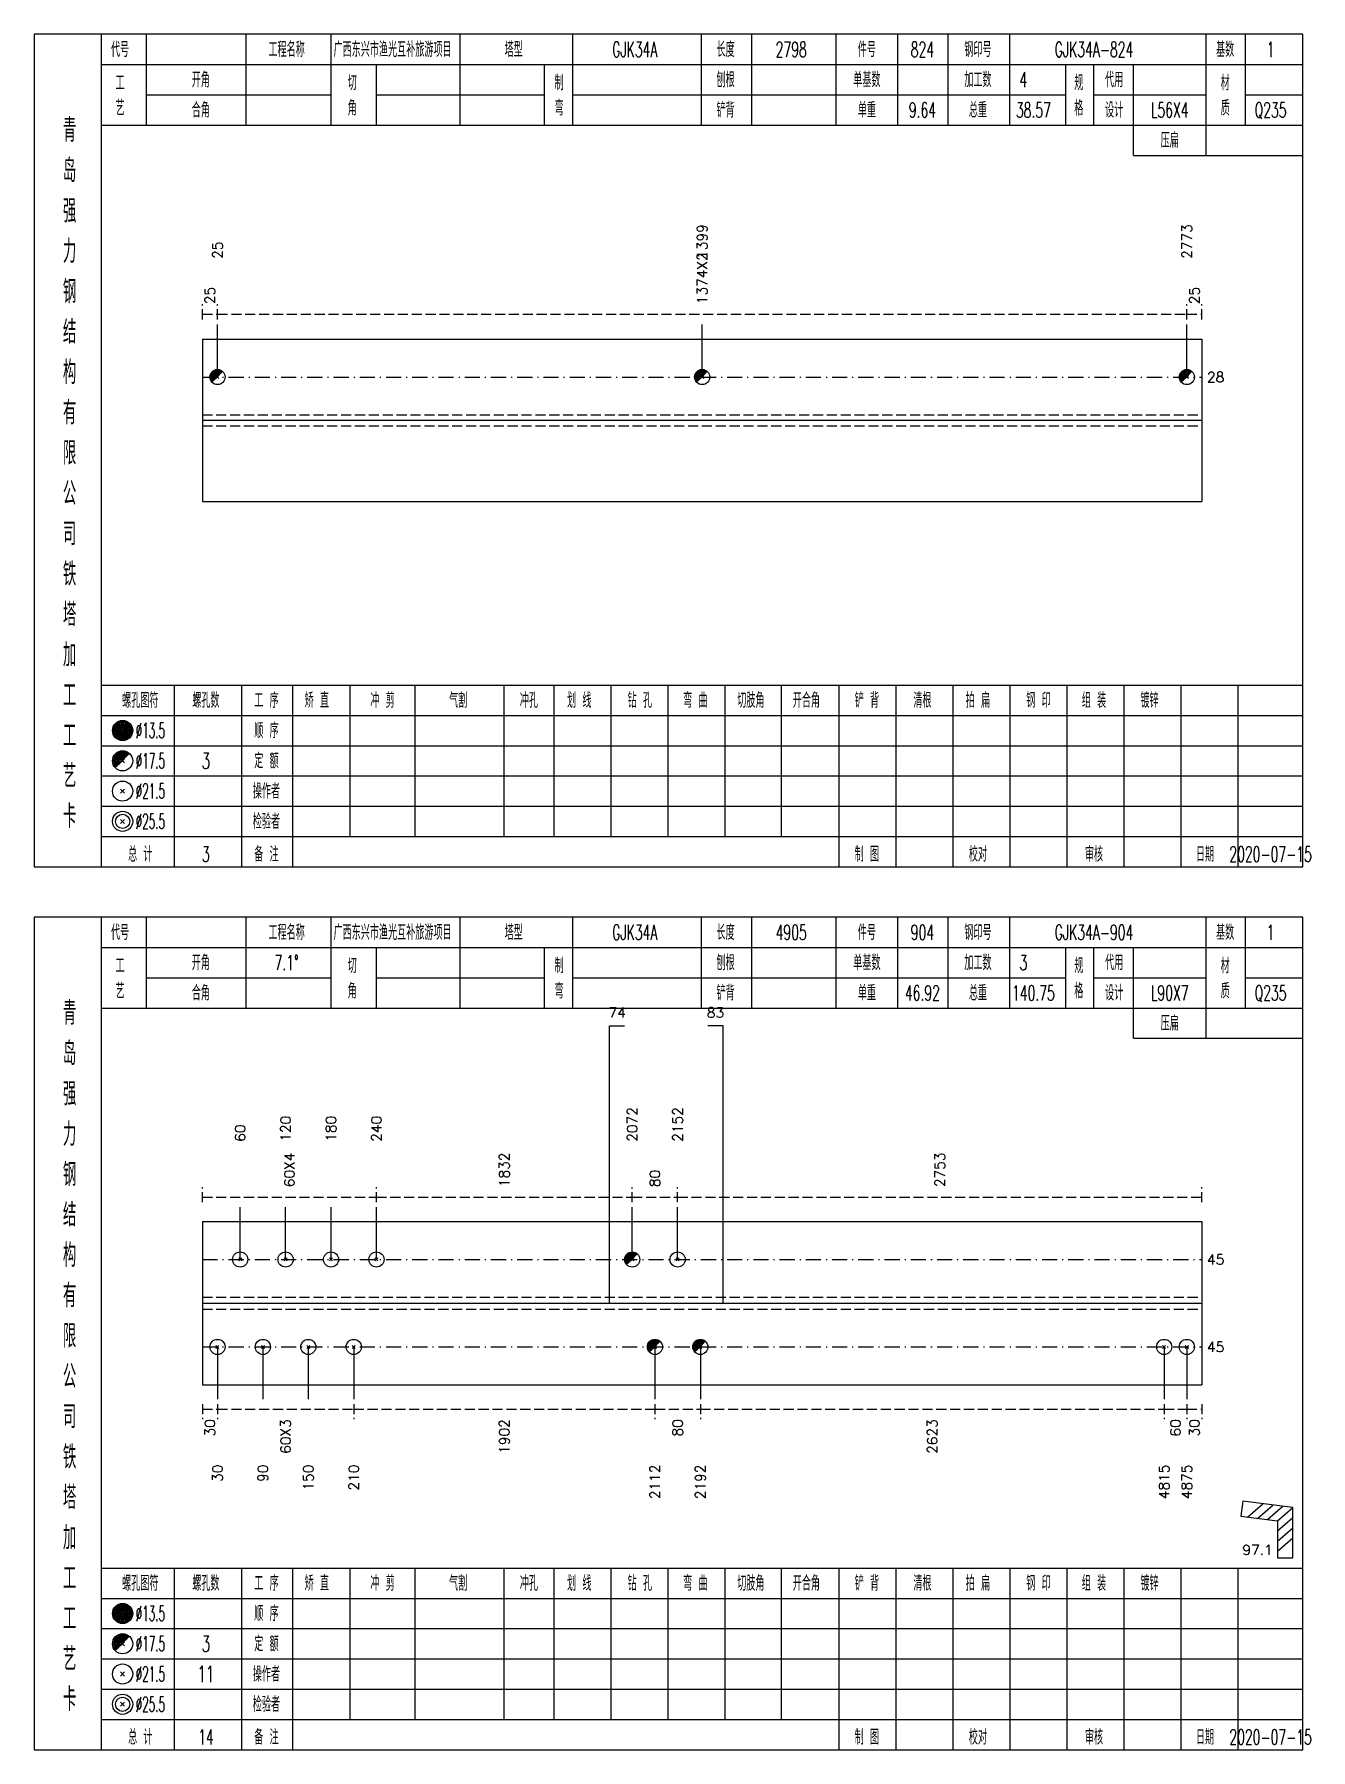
# Model space of a CAD drawing. Extents: x 0 to 2606, y -377 to 6479.
# Drawn here: x 1045.6 to 1298.5, y 2625 to 2965 of the extents above; entities that cross this region are included whole.
import ezdxf
from ezdxf.enums import TextEntityAlignment as Align

# ---------------------------------------------------------------- set-up
doc = ezdxf.new("R2010")
doc.units = 0
doc.header["$MEASUREMENT"] = 0
doc.linetypes.add('一点画线', pattern=[5.2, 3, -1, 0.2, -1])
doc.linetypes.add('虚线', pattern=[2.75, 2, -0.75])
doc.layers.get('0').update_dxf_attribs({"linetype": 'CONTINUOUS', "lineweight": 25})
for name, color, linetype, lineweight in [('1', 7, 'CONTINUOUS', 25), ('2', 7, 'CONTINUOUS', 25), ('4', 7, 'CONTINUOUS', 25)]:
    doc.layers.add(name, color=color, linetype=linetype, lineweight=lineweight)
doc.styles.get("Standard").update_dxf_attribs({"font": 'simplex.shx', "width": 0.7, "height": 3, "bigfont": 'gbhzfs.shx'})

msp = doc.modelspace()

# ---------------------------------------------------------------- linework, layer by layer
at = {"color": 8, "linetype": '虚线', "lineweight": 9}
for p, q in [((1078.9, 2908.5), (1078.9, 2911.5)), ((1081.9, 2908.5), (1081.9, 2911.5)), ((1081.9, 2908.5), (1081.9, 2911.5)), ((1274, 2908.5), (1274, 2911.5)), ((1274, 2908.5), (1274, 2911.5)), ((1277, 2908.5), (1277, 2911.5)), ((1078.9, 2909.5), (1081.9, 2909.5)), ((1081.9, 2909.5), (1274, 2909.5)), ((1274, 2909.5), (1277, 2909.5)), ((1078.9, 2733.5), (1078.9, 2736.5)), ((1078.9, 2734.5), (1113.4, 2734.5)), ((1113.4, 2733.5), (1113.4, 2736.5)), ((1113.4, 2733.5), (1113.4, 2736.5)), ((1113.4, 2734.5), (1164.09, 2734.5)), ((1164.09, 2733.5), (1164.09, 2736.5)), ((1164.09, 2733.5), (1164.09, 2736.5)), ((1164.09, 2734.5), (1173.09, 2734.5)), ((1173.09, 2733.5), (1173.09, 2736.5)), ((1173.09, 2733.5), (1173.09, 2736.5)), ((1173.09, 2734.5), (1277, 2734.5)), ((1277, 2733.5), (1277, 2736.5)), ((1078.9, 2693.5), (1078.9, 2690.5)), ((1081.9, 2693.5), (1081.9, 2690.5)), ((1081.9, 2693.5), (1081.9, 2690.5)), ((1108.9, 2693.5), (1108.9, 2690.5)), ((1108.9, 2693.5), (1108.9, 2690.5)), ((1168.59, 2693.5), (1168.59, 2690.5)), ((1168.59, 2693.5), (1168.59, 2690.5)), ((1177.59, 2693.5), (1177.59, 2690.5)), ((1177.59, 2693.5), (1177.59, 2690.5)), ((1269.5, 2693.5), (1269.5, 2690.5)), ((1269.5, 2693.5), (1269.5, 2690.5)), ((1274, 2693.5), (1274, 2690.5)), ((1274, 2693.5), (1274, 2690.5)), ((1277, 2693.5), (1277, 2690.5)), ((1078.9, 2692.5), (1081.9, 2692.5)), ((1081.9, 2692.5), (1108.9, 2692.5)), ((1108.9, 2692.5), (1168.59, 2692.5)), ((1168.59, 2692.5), (1177.59, 2692.5)), ((1177.59, 2692.5), (1269.5, 2692.5)), ((1269.5, 2692.5), (1274, 2692.5)), ((1274, 2692.5), (1277, 2692.5))]:
    msp.add_line(p, q, dxfattribs=at)
at = {"color": 7, "linetype": 'Continuous', "lineweight": 13}
for p, q in [((1081.9, 2897.07), (1081.9, 2907.5)), ((1177.95, 2897.07), (1177.95, 2907.5)), ((1274, 2897.07), (1274, 2907.5)), ((1086.4, 2722.17), (1086.4, 2732.5)), ((1095.4, 2722.17), (1095.4, 2732.5)), ((1104.4, 2722.17), (1104.4, 2732.5)), ((1113.4, 2722.17), (1113.4, 2732.5)), ((1164.09, 2722.17), (1164.09, 2732.5)), ((1173.09, 2722.17), (1173.09, 2732.5)), ((1086.1, 2721.87), (1086.7, 2722.47)), ((1086.7, 2721.87), (1086.1, 2722.47)), ((1095.1, 2721.87), (1095.7, 2722.47)), ((1095.7, 2721.87), (1095.1, 2722.47)), ((1104.1, 2721.87), (1104.7, 2722.47)), ((1104.7, 2721.87), (1104.1, 2722.47)), ((1113.1, 2721.87), (1113.7, 2722.47)), ((1113.7, 2721.87), (1113.1, 2722.47)), ((1172.79, 2721.87), (1173.39, 2722.47)), ((1173.39, 2721.87), (1172.79, 2722.47)), ((1081.9, 2704.83), (1081.9, 2694.5)), ((1090.9, 2704.83), (1090.9, 2694.5)), ((1099.9, 2704.83), (1099.9, 2694.5)), ((1108.9, 2704.83), (1108.9, 2694.5)), ((1168.59, 2704.83), (1168.59, 2694.5)), ((1177.59, 2704.83), (1177.59, 2694.5)), ((1269.5, 2704.83), (1269.5, 2694.5)), ((1274, 2704.83), (1274, 2694.5))]:
    msp.add_line(p, q, dxfattribs=at)
at = {"color": 7, "linetype": 'Continuous', "lineweight": 18}
for p, q in [((1078.9, 2904.57), (1078.9, 2872.43)), ((1078.9, 2904.57), (1277, 2904.57)), ((1277, 2904.57), (1277, 2872.43)), ((1078.9, 2888.5), (1277, 2888.5)), ((1078.9, 2729.67), (1078.9, 2697.33)), ((1078.9, 2729.67), (1277, 2729.67)), ((1277, 2729.67), (1277, 2697.33)), ((1078.9, 2713.5), (1277, 2713.5))]:
    msp.add_line(p, q, dxfattribs=at)
at = {"color": 3, "linetype": '一点画线', "lineweight": 13}
for p, q in [((1078.9, 2897.07), (1277, 2897.07)), ((1078.9, 2722.17), (1277, 2722.17)), ((1078.9, 2704.83), (1277, 2704.83))]:
    msp.add_line(p, q, dxfattribs=at)
at = {"color": 7, "linetype": 'Continuous', "lineweight": 0}
for p, q in [((1081.6, 2896.77), (1082.2, 2897.37)), ((1081.6, 2897.37), (1082.2, 2896.77)), ((1177.65, 2896.77), (1178.25, 2897.37)), ((1177.65, 2897.37), (1178.25, 2896.77)), ((1273.7, 2896.77), (1274.3, 2897.37)), ((1273.7, 2897.37), (1274.3, 2896.77)), ((1163.79, 2721.87), (1164.39, 2722.47)), ((1163.79, 2722.47), (1164.39, 2721.87))]:
    msp.add_line(p, q, dxfattribs=at)
at = {"color": 1, "linetype": '虚线', "lineweight": 18}
for p, q in [((1078.9, 2889.57), (1277, 2889.57)), ((1078.9, 2887.43), (1277, 2887.43)), ((1078.9, 2714.67), (1277, 2714.67)), ((1078.9, 2712.33), (1277, 2712.33))]:
    msp.add_line(p, q, dxfattribs=at)
at = {"color": 7, "linetype": 'Continuous', "lineweight": 13}
for centre in [(1081.9, 2897.07), (1177.95, 2897.07), (1274, 2897.07), (1086.4, 2722.17), (1095.4, 2722.17), (1104.4, 2722.17), (1113.4, 2722.17), (1164.09, 2722.17), (1173.09, 2722.17)]:
    msp.add_circle(centre, 1.5, dxfattribs=at)
for centre, radius in [((1081.9, 2897.07), 1.35), ((1081.9, 2897.07), 1.2), ((1081.9, 2897.07), 1.05), ((1081.9, 2897.07), 0.9), ((1081.9, 2897.07), 0.75), ((1081.9, 2897.07), 0.6), ((1081.9, 2897.07), 0.45), ((1081.9, 2897.07), 0.3), ((1081.9, 2897.07), 0.15), ((1177.95, 2897.07), 1.35), ((1177.95, 2897.07), 1.2), ((1177.95, 2897.07), 1.05), ((1177.95, 2897.07), 0.9), ((1177.95, 2897.07), 0.75), ((1177.95, 2897.07), 0.6), ((1177.95, 2897.07), 0.45), ((1177.95, 2897.07), 0.3), ((1177.95, 2897.07), 0.15), ((1274, 2897.07), 1.35), ((1274, 2897.07), 1.2), ((1274, 2897.07), 1.05), ((1274, 2897.07), 0.9), ((1274, 2897.07), 0.75), ((1274, 2897.07), 0.6), ((1274, 2897.07), 0.45), ((1274, 2897.07), 0.3), ((1274, 2897.07), 0.15), ((1164.09, 2722.17), 1.35), ((1164.09, 2722.17), 1.2), ((1164.09, 2722.17), 1.05), ((1164.09, 2722.17), 0.9), ((1164.09, 2722.17), 0.75), ((1164.09, 2722.17), 0.6), ((1164.09, 2722.17), 0.45), ((1164.09, 2722.17), 0.3), ((1164.09, 2722.17), 0.15)]:
    msp.add_arc(centre, radius, 45, 225, dxfattribs=at)
at = {"layer": '1', "color": 7, "linetype": 'Continuous', "lineweight": 18}
for p, q in [((1078.9, 2872.43), (1277, 2872.43)), ((1078.9, 2697.33), (1277, 2697.33))]:
    msp.add_line(p, q, dxfattribs=at)
at = {"layer": '1', "color": 7, "linetype": 'Continuous', "lineweight": 13}
for p, q in [((1081.6, 2704.53), (1082.2, 2705.13)), ((1082.2, 2704.53), (1081.6, 2705.13)), ((1090.6, 2704.53), (1091.2, 2705.13)), ((1091.2, 2704.53), (1090.6, 2705.13)), ((1099.6, 2704.53), (1100.2, 2705.13)), ((1100.2, 2704.53), (1099.6, 2705.13)), ((1108.6, 2704.53), (1109.2, 2705.13)), ((1109.2, 2704.53), (1108.6, 2705.13)), ((1269.2, 2704.53), (1269.8, 2705.13)), ((1269.8, 2704.53), (1269.2, 2705.13)), ((1273.7, 2704.53), (1274.3, 2705.13)), ((1274.3, 2704.53), (1273.7, 2705.13))]:
    msp.add_line(p, q, dxfattribs=at)
at = {"layer": '1', "color": 7, "linetype": 'Continuous', "lineweight": 0}
for p, q in [((1168.29, 2704.53), (1168.89, 2705.13)), ((1168.29, 2705.13), (1168.89, 2704.53)), ((1177.29, 2704.53), (1177.89, 2705.13)), ((1177.29, 2705.13), (1177.89, 2704.53))]:
    msp.add_line(p, q, dxfattribs=at)
at = {"layer": '1', "color": 7, "linetype": 'Continuous', "lineweight": 13}
for centre in [(1081.9, 2704.83), (1090.9, 2704.83), (1099.9, 2704.83), (1108.9, 2704.83), (1168.59, 2704.83), (1177.59, 2704.83), (1269.5, 2704.83), (1274, 2704.83)]:
    msp.add_circle(centre, 1.5, dxfattribs=at)
for centre, radius in [((1168.59, 2704.83), 1.35), ((1168.59, 2704.83), 1.2), ((1168.59, 2704.83), 1.05), ((1168.59, 2704.83), 0.9), ((1168.59, 2704.83), 0.75), ((1168.59, 2704.83), 0.6), ((1168.59, 2704.83), 0.45), ((1168.59, 2704.83), 0.3), ((1168.59, 2704.83), 0.15), ((1177.59, 2704.83), 1.35), ((1177.59, 2704.83), 1.2), ((1177.59, 2704.83), 1.05), ((1177.59, 2704.83), 0.9), ((1177.59, 2704.83), 0.75), ((1177.59, 2704.83), 0.6), ((1177.59, 2704.83), 0.45), ((1177.59, 2704.83), 0.3), ((1177.59, 2704.83), 0.15)]:
    msp.add_arc(centre, radius, 45, 225, dxfattribs=at)
at = {"layer": '2', "color": 7, "linetype": 'Continuous', "lineweight": 13}
for p, q in [((1159.59, 2713.5), (1159.59, 2768.5)), ((1159.59, 2768.5), (1162.59, 2768.5)), ((1182.09, 2768.5), (1179.09, 2768.5)), ((1182.09, 2713.5), (1182.09, 2768.5)), ((1285.08, 2674.24), (1284.71, 2671.26)), ((1295, 2673), (1285.08, 2674.24)), ((1286.05, 2671.09), (1289.05, 2673.74)), ((1288.03, 2670.84), (1291.03, 2673.49)), ((1290.02, 2670.6), (1293.02, 2673.25)), ((1292, 2670.35), (1295, 2673)), ((1295, 2663), (1295, 2673)), ((1284.71, 2671.26), (1292, 2670.35)), ((1292, 2668.35), (1295, 2671)), ((1292, 2670.35), (1292, 2663)), ((1292, 2666.35), (1295, 2669)), ((1292, 2664.35), (1295, 2667)), ((1292, 2663), (1295, 2663))]:
    msp.add_line(p, q, dxfattribs=at)
at = {"layer": '4', "color": 1, "linetype": 'Continuous', "lineweight": 18}
for p, q in [((1058.9, 2800), (1058.9, 2965)), ((1067.8, 2947), (1067.8, 2965)), ((1087.6, 2947), (1087.6, 2965)), ((1104.4, 2947), (1104.4, 2965)), ((1130, 2947), (1130, 2965)), ((1152.3, 2947), (1152.3, 2965)), ((1177.8, 2947), (1177.8, 2965)), ((1187.8, 2947), (1187.8, 2965)), ((1204.5, 2947), (1204.5, 2965)), ((1216.7, 2947), (1216.7, 2965)), ((1226.7, 2947), (1226.7, 2965)), ((1238.9, 2947), (1238.9, 2965)), ((1277.8, 2941), (1277.8, 2965)), ((1285.6, 2947), (1285.6, 2965)), ((1058.9, 2959), (1297, 2959)), ((1113.4, 2947), (1113.4, 2959)), ((1146.7, 2947), (1146.7, 2959)), ((1250, 2947), (1250, 2959)), ((1255.6, 2947), (1255.6, 2959)), ((1263.4, 2941), (1263.4, 2959)), ((1067.8, 2953), (1104.4, 2953)), ((1113.4, 2953), (1146.7, 2953)), ((1152.3, 2953), (1250, 2953)), ((1255.6, 2953), (1277.8, 2953)), ((1285.6, 2953), (1297, 2953)), ((1058.9, 2947), (1297, 2947)), ((1263.4, 2941), (1297, 2941)), ((1058.9, 2836), (1297, 2836)), ((1073.4, 2800), (1073.4, 2836)), ((1086.7, 2800), (1086.7, 2836)), ((1096.8, 2800), (1096.8, 2836)), ((1108.2, 2806), (1108.2, 2836)), ((1121.1, 2806), (1121.1, 2836)), ((1138.7, 2806), (1138.7, 2836)), ((1148.6, 2806), (1148.6, 2836)), ((1159.9, 2806), (1159.9, 2836)), ((1171.2, 2806), (1171.2, 2836)), ((1182.5, 2806), (1182.5, 2836)), ((1193.7, 2806), (1193.7, 2836)), ((1205.1, 2806), (1205.1, 2836)), ((1216.4, 2806), (1216.4, 2836)), ((1227.7, 2806), (1227.7, 2836)), ((1239, 2806), (1239, 2836)), ((1250.3, 2806), (1250.3, 2836)), ((1261.6, 2806), (1261.6, 2836)), ((1272.9, 2806), (1272.9, 2836)), ((1284.2, 2806), (1284.2, 2836)), ((1058.9, 2830), (1297, 2830)), ((1058.9, 2824), (1297, 2824)), ((1058.9, 2818), (1297, 2818)), ((1058.9, 2812), (1297, 2812)), ((1058.9, 2806), (1297, 2806)), ((1205.1, 2800), (1205.1, 2806)), ((1216.4, 2800), (1216.4, 2806)), ((1227.7, 2800), (1227.7, 2806)), ((1239, 2800), (1239, 2806)), ((1250.3, 2800), (1250.3, 2806)), ((1261.6, 2800), (1261.6, 2806)), ((1272.9, 2800), (1272.9, 2806)), ((1284.2, 2800), (1284.2, 2806)), ((1058.9, 2625), (1058.9, 2790)), ((1067.8, 2772), (1067.8, 2790)), ((1087.6, 2772), (1087.6, 2790)), ((1104.4, 2772), (1104.4, 2790)), ((1130, 2772), (1130, 2790)), ((1152.3, 2772), (1152.3, 2790)), ((1177.8, 2772), (1177.8, 2790)), ((1187.8, 2772), (1187.8, 2790)), ((1204.5, 2772), (1204.5, 2790)), ((1216.7, 2772), (1216.7, 2790)), ((1226.7, 2772), (1226.7, 2790)), ((1238.9, 2772), (1238.9, 2790)), ((1277.8, 2766), (1277.8, 2790)), ((1285.6, 2772), (1285.6, 2790)), ((1058.9, 2784), (1297, 2784)), ((1113.4, 2772), (1113.4, 2784)), ((1146.7, 2772), (1146.7, 2784)), ((1250, 2772), (1250, 2784)), ((1255.6, 2772), (1255.6, 2784)), ((1263.4, 2766), (1263.4, 2784)), ((1067.8, 2778), (1104.4, 2778)), ((1113.4, 2778), (1146.7, 2778)), ((1152.3, 2778), (1250, 2778)), ((1255.6, 2778), (1277.8, 2778)), ((1285.6, 2778), (1297, 2778)), ((1058.9, 2772), (1297, 2772)), ((1263.4, 2766), (1297, 2766)), ((1058.9, 2661), (1297, 2661)), ((1073.4, 2625), (1073.4, 2661)), ((1086.7, 2625), (1086.7, 2661)), ((1096.8, 2625), (1096.8, 2661)), ((1108.2, 2631), (1108.2, 2661)), ((1121.1, 2631), (1121.1, 2661)), ((1138.7, 2631), (1138.7, 2661)), ((1148.6, 2631), (1148.6, 2661)), ((1159.9, 2631), (1159.9, 2661)), ((1171.2, 2631), (1171.2, 2661)), ((1182.5, 2631), (1182.5, 2661)), ((1193.7, 2631), (1193.7, 2661)), ((1205.1, 2631), (1205.1, 2661)), ((1216.4, 2631), (1216.4, 2661)), ((1227.7, 2631), (1227.7, 2661)), ((1239, 2631), (1239, 2661)), ((1250.3, 2631), (1250.3, 2661)), ((1261.6, 2631), (1261.6, 2661)), ((1272.9, 2631), (1272.9, 2661)), ((1284.2, 2631), (1284.2, 2661)), ((1058.9, 2655), (1297, 2655)), ((1058.9, 2649), (1297, 2649)), ((1058.9, 2643), (1297, 2643)), ((1058.9, 2637), (1297, 2637)), ((1058.9, 2631), (1297, 2631)), ((1205.1, 2625), (1205.1, 2631)), ((1216.4, 2625), (1216.4, 2631)), ((1227.7, 2625), (1227.7, 2631)), ((1239, 2625), (1239, 2631)), ((1250.3, 2625), (1250.3, 2631)), ((1261.6, 2625), (1261.6, 2631)), ((1272.9, 2625), (1272.9, 2631)), ((1284.2, 2625), (1284.2, 2631))]:
    msp.add_line(p, q, dxfattribs=at)
at = {"layer": '4', "color": 7, "linetype": 'Continuous', "lineweight": 13}
for p, q in [((1062.9, 2826.8), (1063.3, 2827.2)), ((1063.3, 2826.8), (1062.9, 2827.2)), ((1062.7, 2814.6), (1063.5, 2815.4)), ((1063.5, 2814.6), (1062.7, 2815.4)), ((1062.7, 2808.6), (1063.5, 2809.4)), ((1063.5, 2808.6), (1062.7, 2809.4)), ((1062.9, 2651.8), (1063.3, 2652.2)), ((1063.3, 2651.8), (1062.9, 2652.2)), ((1062.7, 2639.6), (1063.5, 2640.4)), ((1063.5, 2639.6), (1062.7, 2640.4)), ((1062.7, 2633.6), (1063.5, 2634.4)), ((1063.5, 2633.6), (1062.7, 2634.4))]:
    msp.add_line(p, q, dxfattribs=at)
at = {"layer": '4', "color": 7, "linetype": 'Continuous', "lineweight": 0}
for p, q in [((1062.7, 2820.6), (1063.5, 2821.4)), ((1062.7, 2821.4), (1063.5, 2820.6)), ((1062.7, 2645.6), (1063.5, 2646.4)), ((1062.7, 2646.4), (1063.5, 2645.6))]:
    msp.add_line(p, q, dxfattribs=at)
at = {"layer": '4', "color": 1, "linetype": 'Continuous', "lineweight": 18}
for points in [[(1045.6, 2965), (1045.6, 2800), (1297, 2800), (1297, 2965)], [(1045.6, 2790), (1045.6, 2625), (1297, 2625), (1297, 2790)]]:
    msp.add_lwpolyline(points, close=True, dxfattribs=at)
at = {"layer": '4', "color": 7, "linetype": 'Continuous', "lineweight": 13}
for centre, radius in [((1063.1, 2827), 2), ((1063.1, 2827), 1.8), ((1063.1, 2827), 1.6), ((1063.1, 2827), 1.4), ((1063.1, 2827), 1.2), ((1063.1, 2827), 1), ((1063.1, 2827), 0.8), ((1063.1, 2827), 0.6), ((1063.1, 2827), 0.4), ((1063.1, 2827), 0.2), ((1063.1, 2821), 2), ((1063.1, 2815), 2), ((1063.1, 2809), 2), ((1063.1, 2809), 1.4), ((1063.1, 2652), 2), ((1063.1, 2652), 1.8), ((1063.1, 2652), 1.6), ((1063.1, 2652), 1.4), ((1063.1, 2652), 1.2), ((1063.1, 2652), 1), ((1063.1, 2652), 0.8), ((1063.1, 2652), 0.6), ((1063.1, 2652), 0.4), ((1063.1, 2652), 0.2), ((1063.1, 2646), 2), ((1063.1, 2640), 2), ((1063.1, 2634), 2), ((1063.1, 2634), 1.4)]:
    msp.add_circle(centre, radius, dxfattribs=at)
for centre, radius in [((1063.1, 2821), 1.8), ((1063.1, 2821), 1.6), ((1063.1, 2821), 1.4), ((1063.1, 2821), 1.2), ((1063.1, 2821), 1), ((1063.1, 2821), 0.8), ((1063.1, 2821), 0.6), ((1063.1, 2821), 0.4), ((1063.1, 2821), 0.2), ((1063.1, 2646), 1.8), ((1063.1, 2646), 1.6), ((1063.1, 2646), 1.4), ((1063.1, 2646), 1.2), ((1063.1, 2646), 1), ((1063.1, 2646), 0.8), ((1063.1, 2646), 0.6), ((1063.1, 2646), 0.4), ((1063.1, 2646), 0.2)]:
    msp.add_arc(centre, radius, 45, 225, dxfattribs=at)

# ---------------------------------------------------------------- texts
at = {"color": 7, "linetype": 'Continuous', "lineweight": 13}
for s, p in [('1399', (1177.95, 2920.5)), ('2773', (1274, 2920.5)), ('25', (1081.9, 2920.5)), ('2072', (1164.09, 2745.5)), ('2152', (1173.09, 2745.5)), ('60', (1086.4, 2745.5)), ('120', (1095.4, 2745.5)), ('180', (1104.4, 2745.5)), ('240', (1113.4, 2745.5))]:
    msp.add_text(s, height=2, rotation=90, dxfattribs=at).set_placement(p, align=Align.MIDDLE_LEFT)
at = {"color": 8, "linetype": 'Continuous', "lineweight": 9}
for s, p in [('1374X2', (1177.95, 2911.5)), ('25', (1080.4, 2911.5)), ('25', (1275.5, 2911.5)), ('60X4', (1096.15, 2736.5)), ('1832', (1138.75, 2736.5)), ('2753', (1225.05, 2736.5)), ('80', (1168.59, 2736.5))]:
    msp.add_text(s, height=2, rotation=90, dxfattribs=at).set_placement(p, align=Align.MIDDLE_LEFT)
at = {"color": 7, "linetype": 'Continuous', "lineweight": 13}
for s, p in [('28', (1278, 2897.07)), ('45', (1278, 2722.17)), ('45', (1278, 2704.83))]:
    msp.add_text(s, height=2, dxfattribs=at).set_placement(p, align=Align.MIDDLE_LEFT)
at = {"color": 8, "linetype": 'Continuous', "lineweight": 9}
for s, p in [('30', (1080.4, 2690.5)), ('60X3', (1095.4, 2690.5)), ('1902', (1138.75, 2690.5)), ('80', (1173.09, 2690.5)), ('2623', (1223.55, 2690.5)), ('60', (1271.75, 2690.5)), ('30', (1275.5, 2690.5))]:
    msp.add_text(s, height=2, rotation=90, dxfattribs=at).set_placement(p, align=Align.MIDDLE_RIGHT)
at = {"layer": '1', "color": 7, "linetype": 'Continuous', "lineweight": 13}
for s, p in [('30', (1081.9, 2681.5)), ('90', (1090.9, 2681.5)), ('150', (1099.9, 2681.5)), ('210', (1108.9, 2681.5)), ('2112', (1168.59, 2681.5)), ('2192', (1177.59, 2681.5)), ('4815', (1269.5, 2681.5)), ('4875', (1274, 2681.5))]:
    msp.add_text(s, height=2, rotation=90, dxfattribs=at).set_placement(p, align=Align.MIDDLE_RIGHT)
at = {"layer": '2', "color": 7, "linetype": 'Continuous', "lineweight": 13}
for s, p in [('74', (1161.09, 2769.5)), ('83', (1180.59, 2769.5))]:
    msp.add_text(s, height=2, dxfattribs=at).set_placement(p, align=Align.BOTTOM_CENTER)
msp.add_text('97.1', height=2, dxfattribs=at).set_placement((1291, 2663), align=Align.BOTTOM_RIGHT)
at = {"layer": '4', "color": 1, "linetype": 'Continuous', "lineweight": 13}
for s, height, width, p in [('代号', 3, 0.6, (1062.6, 2962)), ('工程名称', 3, 0.6, (1095.6, 2962)), ('广西东兴市渔光互补旅游项目', 3, 0.6, (1116.6, 2962)), ('塔型', 3, 0.6, (1140.6, 2962)), ('GJK34A', 3, 0.6, (1164.6, 2962)), ('长度', 3, 0.6, (1182.6, 2962)), ('2798', 3, 0.6, (1195.6, 2962)), ('件号', 3, 0.6, (1210.6, 2962)), ('824', 3, 0.6, (1221.6, 2962)), ('钢印号', 3, 0.6, (1232.6, 2962)), ('GJK34A-824', 3, 0.6, (1255.6, 2962)), ('基数', 3, 0.6, (1281.6, 2962)), ('1', 3, 0.6, (1290.6, 2962)), ('工', 3, 0.6, (1062.6, 2955.4)), ('开角', 3, 0.6, (1078.6, 2956)), ('切', 3, 0.6, (1108.6, 2955.4)), ('制', 3, 0.6, (1149.6, 2955.4)), ('刨根', 3, 0.6, (1182.6, 2956)), ('单基数', 3, 0.6, (1210.6, 2956)), ('加工数', 3, 0.6, (1232.6, 2956)), ('4', 3, 0.6, (1241.6, 2956)), ('规', 3, 0.6, (1252.6, 2955.4)), ('代用', 3, 0.6, (1259.6, 2956)), ('材', 3, 0.6, (1281.6, 2955.4)), ('艺', 3, 0.6, (1062.6, 2950.4)), ('合角', 3, 0.6, (1078.6, 2950)), ('角', 3, 0.6, (1108.6, 2950.4)), ('弯', 3, 0.6, (1149.6, 2950.4)), ('铲背', 3, 0.6, (1182.6, 2950)), ('单重', 3, 0.6, (1210.6, 2950)), ('9.64', 3, 0.6, (1221.6, 2950)), ('总重', 3, 0.6, (1232.6, 2950)), ('38.57', 3, 0.6, (1243.6, 2950)), ('格', 3, 0.6, (1252.6, 2950.4)), ('设计', 3, 0.6, (1259.6, 2950)), ('L56X4', 3, 0.6, (1270.6, 2950)), ('质', 3, 0.6, (1281.6, 2950.4)), ('Q235', 3, 0.6, (1290.6, 2950)), ('青', 4.6, 0.8, (1052.6, 2946)), ('压扁', 3, 0.6, (1270.6, 2944)), ('岛', 4.6, 0.8, (1052.6, 2938)), ('强', 4.6, 0.8, (1052.6, 2930)), ('力', 4.6, 0.8, (1052.6, 2922)), ('钢', 4.6, 0.8, (1052.6, 2914)), ('结', 4.6, 0.8, (1052.6, 2906)), ('构', 4.6, 0.8, (1052.6, 2898)), ('有', 4.6, 0.8, (1052.6, 2890)), ('限', 4.6, 0.8, (1052.6, 2882)), ('公', 4.6, 0.8, (1052.6, 2874)), ('司', 4.6, 0.8, (1052.6, 2866)), ('铁', 4.6, 0.8, (1052.6, 2858)), ('塔', 4.6, 0.8, (1052.6, 2850)), ('加', 4.6, 0.8, (1052.6, 2842)), ('工', 4.6, 0.8, (1052.6, 2834)), ('螺孔图符', 3, 0.6, (1066.6, 2833)), ('螺孔数', 3, 0.6, (1079.6, 2833)), ('工 序', 3, 0.6, (1091.6, 2833)), ('矫 直', 3, 0.6, (1101.6, 2833)), ('冲 剪', 3, 0.6, (1114.6, 2833)), ('气割', 3, 0.6, (1129.6, 2833)), ('冲孔', 3, 0.6, (1143.6, 2833)), ('划 线', 3, 0.6, (1153.6, 2833)), ('钻 孔', 3, 0.6, (1165.6, 2833)), ('弯 曲', 3, 0.6, (1176.6, 2833)), ('切肢角', 3, 0.6, (1187.6, 2833)), ('开合角', 3, 0.6, (1198.6, 2833)), ('铲 背', 3, 0.6, (1210.6, 2833)), ('清根', 3, 0.6, (1221.6, 2833)), ('拍 扁', 3, 0.6, (1232.6, 2833)), ('钢 印', 3, 0.6, (1244.6, 2833)), ('组 装', 3, 0.6, (1255.6, 2833)), ('镀锌', 3, 0.6, (1266.6, 2833)), ('顺 序', 3, 0.6, (1091.6, 2827)), ('工', 4.6, 0.8, (1052.6, 2826)), ('%%C13.5', 3, 0.5, (1068.6, 2827)), ('%%C17.5', 3, 0.5, (1068.6, 2821)), ('3', 3.2, 0.6, (1079.6, 2821)), ('定 额', 3, 0.6, (1091.6, 2821)), ('艺', 4.6, 0.8, (1052.6, 2818)), ('%%C21.5', 3, 0.5, (1068.6, 2815)), ('操作者', 3, 0.6, (1091.6, 2815)), ('卡', 4.6, 0.8, (1052.6, 2810)), ('%%C25.5', 3, 0.5, (1068.6, 2809)), ('检验者', 3, 0.6, (1091.6, 2809)), ('总 计', 3, 0.6, (1066.6, 2802.5)), ('3', 3, 0.6, (1079.6, 2802.5)), ('备 注', 3, 0.6, (1091.6, 2802.5)), ('制 图', 3, 0.6, (1210.6, 2802.5)), ('校对', 3, 0.6, (1232.6, 2802.5)), ('审核', 3, 0.6, (1255.6, 2802.5)), ('日期', 3, 0.6, (1277.6, 2802.5)), ('2020-07-15', 3, 0.6, (1290.6, 2802.5)), ('代号', 3, 0.6, (1062.6, 2787)), ('工程名称', 3, 0.6, (1095.6, 2787)), ('广西东兴市渔光互补旅游项目', 3, 0.6, (1116.6, 2787)), ('塔型', 3, 0.6, (1140.6, 2787)), ('GJK34A', 3, 0.6, (1164.6, 2787)), ('长度', 3, 0.6, (1182.6, 2787)), ('4905', 3, 0.6, (1195.6, 2787)), ('件号', 3, 0.6, (1210.6, 2787)), ('904', 3, 0.6, (1221.6, 2787)), ('钢印号', 3, 0.6, (1232.6, 2787)), ('GJK34A-904', 3, 0.6, (1255.6, 2787)), ('基数', 3, 0.6, (1281.6, 2787)), ('1', 3, 0.6, (1290.6, 2787)), ('工', 3, 0.6, (1062.6, 2780.4)), ('开角', 3, 0.6, (1078.6, 2781)), ('7.1%%d', 3, 0.6, (1095.6, 2781)), ('切', 3, 0.6, (1108.6, 2780.4)), ('制', 3, 0.6, (1149.6, 2780.4)), ('刨根', 3, 0.6, (1182.6, 2781)), ('单基数', 3, 0.6, (1210.6, 2781)), ('加工数', 3, 0.6, (1232.6, 2781)), ('3', 3, 0.6, (1241.6, 2781)), ('规', 3, 0.6, (1252.6, 2780.4)), ('代用', 3, 0.6, (1259.6, 2781)), ('材', 3, 0.6, (1281.6, 2780.4)), ('艺', 3, 0.6, (1062.6, 2775.4)), ('合角', 3, 0.6, (1078.6, 2775)), ('角', 3, 0.6, (1108.6, 2775.4)), ('弯', 3, 0.6, (1149.6, 2775.4)), ('铲背', 3, 0.6, (1182.6, 2775)), ('单重', 3, 0.6, (1210.6, 2775)), ('46.92', 3, 0.6, (1221.6, 2775)), ('总重', 3, 0.6, (1232.6, 2775)), ('140.75', 3, 0.6, (1243.6, 2775)), ('格', 3, 0.6, (1252.6, 2775.4)), ('设计', 3, 0.6, (1259.6, 2775)), ('L90X7', 3, 0.6, (1270.6, 2775)), ('质', 3, 0.6, (1281.6, 2775.4)), ('Q235', 3, 0.6, (1290.6, 2775)), ('青', 4.6, 0.8, (1052.6, 2771)), ('压扁', 3, 0.6, (1270.6, 2769)), ('岛', 4.6, 0.8, (1052.6, 2763)), ('强', 4.6, 0.8, (1052.6, 2755)), ('力', 4.6, 0.8, (1052.6, 2747)), ('钢', 4.6, 0.8, (1052.6, 2739)), ('结', 4.6, 0.8, (1052.6, 2731)), ('构', 4.6, 0.8, (1052.6, 2723)), ('有', 4.6, 0.8, (1052.6, 2715)), ('限', 4.6, 0.8, (1052.6, 2707)), ('公', 4.6, 0.8, (1052.6, 2699)), ('司', 4.6, 0.8, (1052.6, 2691)), ('铁', 4.6, 0.8, (1052.6, 2683)), ('塔', 4.6, 0.8, (1052.6, 2675)), ('加', 4.6, 0.8, (1052.6, 2667)), ('工', 4.6, 0.8, (1052.6, 2659)), ('螺孔图符', 3, 0.6, (1066.6, 2658)), ('螺孔数', 3, 0.6, (1079.6, 2658)), ('工 序', 3, 0.6, (1091.6, 2658)), ('矫 直', 3, 0.6, (1101.6, 2658)), ('冲 剪', 3, 0.6, (1114.6, 2658)), ('气割', 3, 0.6, (1129.6, 2658)), ('冲孔', 3, 0.6, (1143.6, 2658)), ('划 线', 3, 0.6, (1153.6, 2658)), ('钻 孔', 3, 0.6, (1165.6, 2658)), ('弯 曲', 3, 0.6, (1176.6, 2658)), ('切肢角', 3, 0.6, (1187.6, 2658)), ('开合角', 3, 0.6, (1198.6, 2658)), ('铲 背', 3, 0.6, (1210.6, 2658)), ('清根', 3, 0.6, (1221.6, 2658)), ('拍 扁', 3, 0.6, (1232.6, 2658)), ('钢 印', 3, 0.6, (1244.6, 2658)), ('组 装', 3, 0.6, (1255.6, 2658)), ('镀锌', 3, 0.6, (1266.6, 2658)), ('工', 4.6, 0.8, (1052.6, 2651)), ('%%C13.5', 3, 0.5, (1068.6, 2652)), ('顺 序', 3, 0.6, (1091.6, 2652)), ('艺', 4.6, 0.8, (1052.6, 2643)), ('%%C17.5', 3, 0.5, (1068.6, 2646)), ('3', 3.2, 0.6, (1079.6, 2646)), ('定 额', 3, 0.6, (1091.6, 2646)), ('操作者', 3, 0.6, (1091.6, 2640)), ('%%C21.5', 3, 0.5, (1068.6, 2640)), ('11', 3.2, 0.6, (1079.6, 2640)), ('卡', 4.6, 0.8, (1052.6, 2635)), ('%%C25.5', 3, 0.5, (1068.6, 2634)), ('检验者', 3, 0.6, (1091.6, 2634)), ('总 计', 3, 0.6, (1066.6, 2627.5)), ('14', 3, 0.6, (1079.6, 2627.5)), ('备 注', 3, 0.6, (1091.6, 2627.5)), ('制 图', 3, 0.6, (1210.6, 2627.5)), ('校对', 3, 0.6, (1232.6, 2627.5)), ('审核', 3, 0.6, (1255.6, 2627.5)), ('日期', 3, 0.6, (1277.6, 2627.5)), ('2020-07-15', 3, 0.6, (1290.6, 2627.5))]:
    msp.add_text(s, height=height, dxfattribs=dict(at, width=width)).set_placement(p, align=Align.MIDDLE_CENTER)

doc.saveas('drawing.dxf')
